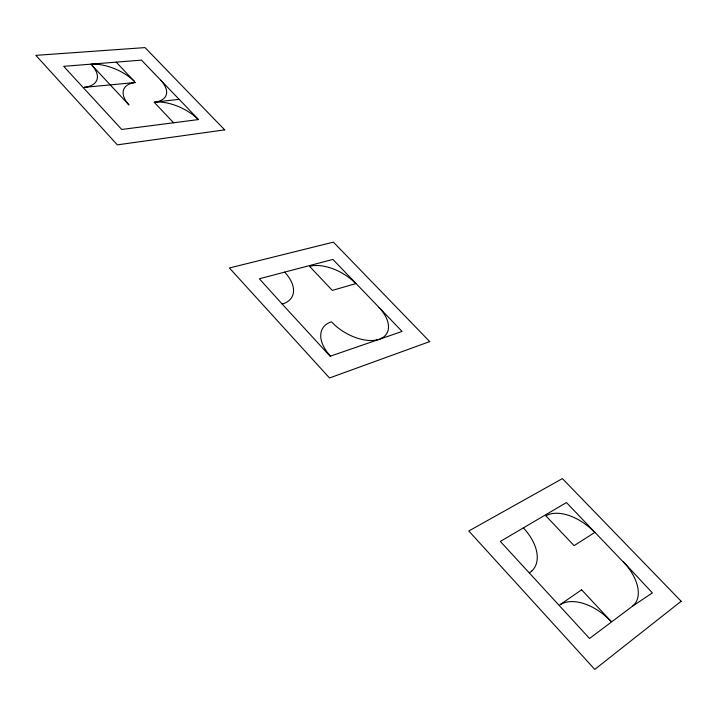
<?xml version="1.0" encoding="UTF-8"?>
<svg xmlns="http://www.w3.org/2000/svg" width="717" height="717" viewBox="0 0 717 717"><rect width="100%" height="100%" fill="white"/><g stroke="black" fill="none" stroke-linecap="round" stroke-linejoin="round"><path stroke-width="1.08" d="M632.726 606.044L634.482 604.314A42.751 24.745 42 0 0 626.237 565.068L566.457 502.563L500.332 541.425L589.535 638.48L632.726 606.044L652.389 592.914L623.557 562.003M531.772 571.073L529.316 572.964M379.616 339.186L381.758 338.209M282.193 304.08L330.143 356.25L402.085 331.433L332.912 259.429L259.366 278.779L282.193 304.08L284.999 303.067A37.571 21.528 27.6 0 0 286.836 274.629L284.667 272.119M376.3 340.082L378.8 339.464M133.102 82.84L135.477 82.464L84.086 87.393L86.64 86.99A35.034 17.091 21.7 0 0 93.533 67.183L91.893 65.184L128.979 104.969L127.25 102.889A33.914 16.751 23.9 0 1 133.111 82.858M179.151 99.358L154.953 102.065L157.283 101.644A33.699 16.357 23.4 0 0 162.481 82.249L160.868 80.313M91.032 64.154L93.766 64.1A34.452 16.93 22.8 0 1 132.466 79.569M132.484 79.56L134.527 81.514L116.172 62.137M198.259 119.596L195.866 117.292A34.147 17.145 24.4 0 0 156.736 101.993L154.074 102.164L173.595 122.777M523.392 527.873L526.144 531.019A42.877 26.332 39.6 0 1 531.754 571.055M379.132 307.539L381.274 309.995A36.782 20.73 30.7 0 1 381.74 338.2M330.465 356.134L328.117 353.382A37.992 22.084 31.3 0 1 328.789 322.865L331.442 321.799L334.481 324.81A36.773 20.721 30.8 0 0 376.291 340.064M681.15 601.24L594.778 669.4L468.793 530.983L562.397 478.597L681.15 601.24M581.604 589.795L559.959 604.772L562.415 603.463A45.718 27.676 44.1 0 1 607.837 618.179L610.992 621.272L581.604 589.795M594.778 532.444L574.102 545.655L545.87 515.846L548.191 514.707A41.909 24.378 40.8 0 1 591.435 529.2L594.778 532.444M429.716 341.588L329.515 377.976L229.395 267.979L333.414 242.14L429.716 341.588M355.766 283.618L332.329 290.403L309.547 266.339L312.101 265.819A36.397 20.309 29.8 0 1 353.015 280.956L355.766 283.618M224.69 129.867L117.328 144.861L35.85 55.352L145.031 47.6L224.69 129.867M198.555 119.551L121.711 129.463L63.696 66.34L141.464 60.12L198.555 119.551"/></g></svg>
